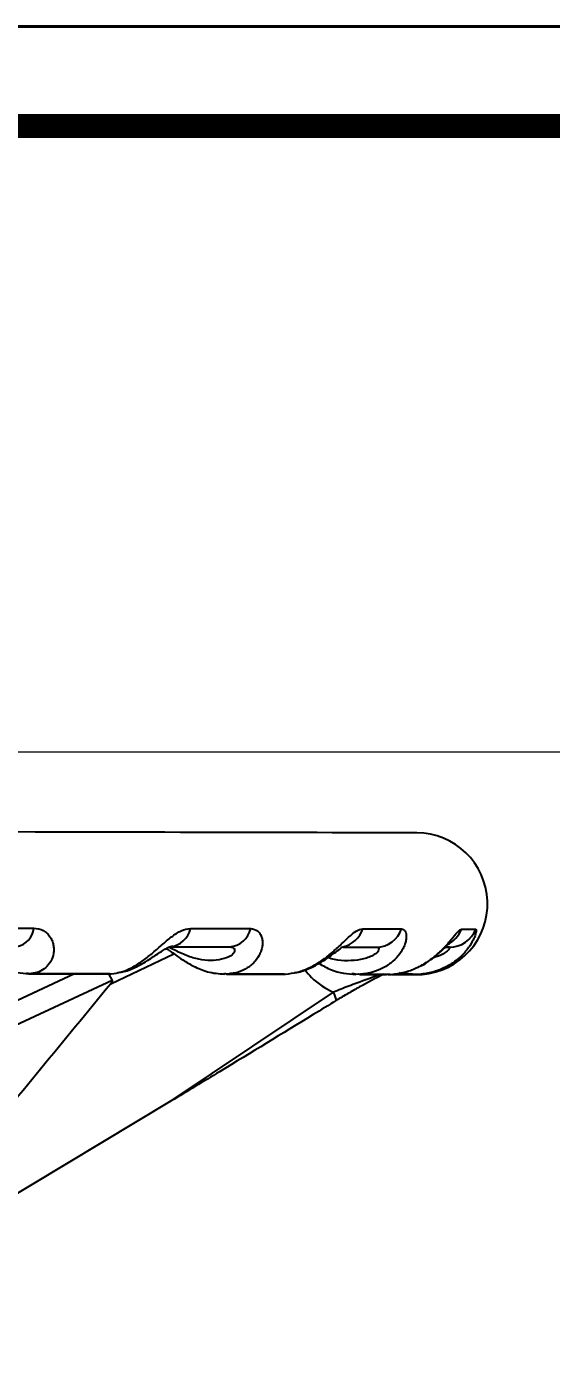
# Model space of a CAD drawing. Header units: millimetres. Extents: x 2642 to 4256, y 821 to 2003.
# Drawn here: x 3153.8 to 3227.8, y 1816.3 to 2002.6 of the extents above; entities that cross this region are included whole.
import ezdxf

# ---------------------------------------------------------------- set-up
doc = ezdxf.new("R2010")
doc.units = ezdxf.units.MM
doc.layers.add('AM_5', color=3, linetype='Continuous', lineweight=25)
doc.layers.add('粗实线', color=7, linetype='Continuous', lineweight=40)
doc.styles.add('SLDTEXTSTYLE1', font='txt.shx', dxfattribs={"width": 0.7, "bigfont": 'gbcbig.shx'})
doc.dimstyles.new('SLDDIMSTYLE12$0', dxfattribs={"dimtxt": 12, "dimasz": 10, "dimexe": 0, "dimexo": 0.0625, "dimgap": 0.875, "dimtad": 1, "dimdec": 1, "dimlfac": 1.8, "dimrnd": 1e-09, "dimzin": 12, "dimdsep": 46, "dimtxsty": 'SLDTEXTSTYLE1', "dimcen": 0.09, "dimdle": 8.16, "dimclrd": 3, "dimclre": 3, "dimadec": 0, "dimazin": 3, "dimtfac": 1, "dimtdec": 1, "dimtofl": 0, "dimtmove": 0, "dimatfit": 3, "dimfxl": 0, "dimfrac": 2, "dimtolj": 1, "dimlwd": 5, "dimlwe": 5, "dimarcsym": 0})

# ---------------------------------------------------------------- blocks, each defined once
blk = doc.blocks.new('*D11')
at = {"layer": 'AM_5', "color": 3, "lineweight": 5, "transparency": 16777216}
blk.add_line((3063.35, 1900.21), (3247.24, 1900.21), dxfattribs=at)
at = {"layer": 'AM_5', "color": 3, "linetype": 'Continuous', "lineweight": 5, "transparency": 16777216}
for p, q in [((3247.24, 1890.21), (3247.24, 1611.47)), ((3110.42, 1601.47), (3247.24, 1601.47))]:
    blk.add_line(p, q, dxfattribs=at)
at = {"layer": 'AM_5', "color": 3, "transparency": 16777216}
for points in [[(3245.58, 1890.21), (3248.91, 1890.21), (3247.24, 1900.21)], [(3245.58, 1611.47), (3248.91, 1611.47), (3247.24, 1601.47)]]:
    blk.add_solid(points, dxfattribs=at)
at = {"layer": 'Defpoints', "color": 0, "transparency": 16777216}
for p in [(3063.29, 1900.21), (3110.35, 1601.47), (3247.24, 1601.47)]:
    blk.add_point(p, dxfattribs=at)
at = {"layer": 'AM_5', "color": 0, "transparency": 16777216, "insert": (3240.37, 1750.84), "char_height": 12, "attachment_point": 5, "rotation": 90, "style": 'SLDTEXTSTYLE1'}
blk.add_mtext('\\A1;350', dxfattribs=at)
blk = doc.blocks.new('图框2')
blk.add_line((23795.37, 7810.82), (22181, 7810.82))
at = {"const_width": 3.38}
blk.add_lwpolyline([(23781.31, 7796.75), (22251.31, 7796.75), (22251.31, 6643.63), (23781.31, 6643.63)], close=True, dxfattribs=at)

msp = doc.modelspace()

# ---------------------------------------------------------------- linework, layer by layer
at = {"color": 7, "linetype": 'Continuous', "lineweight": 25}
for p, q in [((3174.044, 1872.72), (3182.381, 1872.703)), ((3198.455, 1872.668), (3203.174, 1872.658)), ((3212.826, 1872.638), (3213.421, 1872.637)), ((3213.421, 1872.637), (3212.826, 1872.638)), ((3165.647, 1867.484), (3174.567, 1871.721)), ((3160.553, 1868.899), (3139.714, 1859.19)), ((3153.775, 1868.984), (3154.413, 1868.912)), ((3154.267, 1868.903), (3153.775, 1868.984)), ((3165.349, 1868.89), (3165.831, 1867.953)), ((3182.011, 1868.847), (3181.563, 1868.898)), ((3181.702, 1868.924), (3182.189, 1868.857)), ((3182.011, 1868.846), (3181.702, 1868.924)), ((3199.986, 1868.876), (3199.679, 1868.905)), ((3200.164, 1868.86), (3199.986, 1868.876)), ((3200.692, 1868.811), (3200.164, 1868.86)), ((3200.576, 1868.884), (3200.882, 1868.823)), ((3200.692, 1868.811), (3200.576, 1868.884)), ((3206.639, 1869.05), (3208.427, 1868.783)), ((3208.771, 1868.782), (3207.152, 1868.918)), ((3207.472, 1868.87), (3207.998, 1868.869)), ((3209.021, 1868.8), (3209.089, 1868.866)), ((3209.089, 1868.866), (3209.204, 1868.812)), ((3165.831, 1867.953), (3141.726, 1856.719)), ((3208.183, 1868.807), (3208.268, 1868.807)), ((3174.198, 1850.948), (3197.05, 1866.282)), ((3174.198, 1850.948), (3130.219, 1824.523))]:
    msp.add_line(p, q, dxfattribs=at)
at = {"color": 7, "linetype": 'Continuous', "lineweight": 25, "flags": 128}
for points in [[(3208.814, 1888.782), (3208.625, 1888.783), (3208.06, 1888.784), (3207.12, 1888.786), (3205.807, 1888.789), (3204.124, 1888.792), (3202.075, 1888.797), (3199.665, 1888.802), (3196.9, 1888.808), (3193.785, 1888.815), (3190.329, 1888.822), (3186.54, 1888.83), (3182.426, 1888.839), (3177.997, 1888.849), (3173.263, 1888.859), (3168.236, 1888.87), (3162.928, 1888.881), (3157.35, 1888.893), (3151.517, 1888.905), (3145.441, 1888.918), (3139.137, 1888.932), (3138.75, 1888.933)], [(3208.814, 1888.782), (3208.638, 1888.783), (3208.109, 1888.784), (3207.23, 1888.785), (3206.002, 1888.788), (3204.427, 1888.791), (3202.51, 1888.795), (3200.254, 1888.8), (3197.664, 1888.806), (3194.747, 1888.812), (3191.508, 1888.819), (3187.954, 1888.826), (3184.094, 1888.835), (3179.936, 1888.843), (3175.488, 1888.853), (3170.762, 1888.863), (3165.766, 1888.874), (3160.513, 1888.885), (3155.014, 1888.897), (3149.28, 1888.909)], [(3143.8, 1875.361), (3145.211, 1875.358), (3146.613, 1875.355), (3148.005, 1875.352), (3149.386, 1875.349), (3150.757, 1875.346), (3152.118, 1875.343), (3153.469, 1875.341), (3154.808, 1875.338)], [(3176.879, 1875.291), (3177.992, 1875.288), (3179.091, 1875.286), (3180.177, 1875.284), (3181.249, 1875.281), (3182.309, 1875.279), (3183.354, 1875.277), (3184.386, 1875.275), (3185.404, 1875.272)], [(3201.205, 1875.239), (3201.943, 1875.237), (3202.665, 1875.236), (3203.371, 1875.234), (3204.062, 1875.233), (3204.737, 1875.231), (3205.395, 1875.23), (3206.038, 1875.229), (3206.665, 1875.227)], [(3215.12, 1875.209), (3215.433, 1875.209), (3215.728, 1875.208), (3216.007, 1875.207), (3216.268, 1875.207), (3216.513, 1875.206), (3216.74, 1875.206), (3216.95, 1875.205), (3217.143, 1875.205)], [(3154.06, 1868.899), (3154.716, 1868.897), (3155.369, 1868.896), (3156.019, 1868.894), (3156.665, 1868.893), (3157.309, 1868.892), (3157.949, 1868.89), (3158.586, 1868.889), (3159.219, 1868.888)], [(3159.219, 1868.888), (3159.999, 1868.886), (3160.774, 1868.884), (3161.544, 1868.883), (3162.309, 1868.881), (3163.068, 1868.879), (3163.823, 1868.878), (3164.572, 1868.876), (3165.316, 1868.875)], [(3181.984, 1868.839), (3182.761, 1868.837), (3183.82, 1868.835), (3184.859, 1868.833), (3185.877, 1868.831), (3186.874, 1868.829), (3187.852, 1868.827), (3188.808, 1868.825), (3189.743, 1868.823)], [(3200.816, 1868.799), (3200.843, 1868.799), (3201.439, 1868.798), (3202.013, 1868.796), (3202.564, 1868.795), (3203.092, 1868.794), (3203.597, 1868.793), (3204.079, 1868.792), (3204.537, 1868.791)], [(3205.365, 1868.79), (3205.787, 1868.789), (3206.697, 1868.787), (3207.443, 1868.785), (3208.023, 1868.784), (3208.439, 1868.783), (3208.459, 1868.783)], [(3208.42, 1868.783), (3208.502, 1868.783), (3208.573, 1868.783), (3208.634, 1868.783), (3208.683, 1868.782), (3208.722, 1868.782), (3208.749, 1868.782), (3208.766, 1868.782), (3208.771, 1868.782)]]:
    msp.add_lwpolyline(points, dxfattribs=at)
at = {"color": 7, "linetype": 'Continuous', "lineweight": 25}
for centre, radius, start, end in [((3208.793, 1878.782), 10, 274.38231, 89.87751), ((3151.94, 1875.599), 2.88, 280.39224, 354.78917), ((3173.745, 1875.899), 3.193, 275.38119, 349.01323), ((3182.154, 1876.032), 3.338, 273.90363, 346.83852), ((3197.646, 1876.378), 3.737, 281.75509, 342.25437), ((3203.106, 1876.407), 3.75, 271.03871, 341.65604), ((3211.403, 1876.596), 3.968, 294.95163, 339.53502), ((3213.424, 1876.614), 3.978, 269.96866, 339.24884), ((3208.793, 1878.782), 10, 269.87751, 273.21723), ((3193.871, 1864.385), 3.702, 11.90683, 30.83204)]:
    msp.add_arc(centre, radius, start, end, dxfattribs=at)
for points, knots in [([(3154.808, 1875.338), (3155.275, 1875.271), (3155.971, 1875.17), (3156.674, 1874.635), (3157.091, 1874.147), (3157.393, 1873.578), (3157.57, 1872.979), (3157.634, 1872.359), (3157.573, 1871.571), (3157.317, 1870.83), (3156.898, 1870.189), (3156.375, 1869.637), (3155.573, 1869.11), (3154.806, 1868.979), (3154.413, 1868.912)], [0, 0, 0, 0, 0.1244795, 0.1858912, 0.249872, 0.3110952, 0.3752088, 0.436224, 0.5001105, 0.6195221, 0.6833857, 0.7502835, 0.8719702, 1, 1, 1, 1]), ([(3165.715, 1868.889), (3166.196, 1868.958), (3167.132, 1869.092), (3168.605, 1869.723), (3169.813, 1870.469), (3170.765, 1871.181), (3171.458, 1871.742), (3172.144, 1872.331), (3173.072, 1873.146), (3174.216, 1874.127), (3175.6, 1875.086), (3176.453, 1875.222), (3176.879, 1875.291)], [0, 0, 0, 0, 0.1280123, 0.2496484, 0.3801598, 0.4412035, 0.4997139, 0.5635725, 0.6245757, 0.7496418, 0.8750168, 1, 1, 1, 1]), ([(3185.404, 1875.272), (3185.747, 1875.206), (3186.259, 1875.108), (3186.708, 1874.578), (3186.94, 1874.095), (3187.056, 1873.53), (3187.055, 1872.936), (3186.939, 1872.32), (3186.65, 1871.535), (3186.165, 1870.795), (3185.517, 1870.154), (3184.764, 1869.601), (3183.675, 1869.068), (3182.693, 1868.928), (3182.189, 1868.857)], [0, 0, 0, 0, 0.1244747, 0.1859038, 0.2498832, 0.3111024, 0.3751949, 0.4362198, 0.5001014, 0.6195285, 0.6833831, 0.7502623, 0.8718892, 1, 1, 1, 1]), ([(3190.301, 1868.842), (3190.868, 1868.915), (3191.973, 1869.058), (3193.646, 1869.696), (3194.967, 1870.444), (3195.967, 1871.155), (3196.674, 1871.715), (3197.349, 1872.301), (3198.225, 1873.112), (3199.231, 1874.085), (3200.326, 1875.035), (3200.912, 1875.171), (3201.205, 1875.239)], [0, 0, 0, 0, 0.12809559, 0.24966876, 0.38015048, 0.4411948, 0.49971785, 0.5635707, 0.62458364, 0.74964208, 0.87501071, 1, 1, 1, 1]), ([(3206.665, 1875.227), (3206.863, 1875.162), (3207.158, 1875.065), (3207.326, 1874.542), (3207.358, 1874.064), (3207.283, 1873.505), (3207.105, 1872.915), (3206.82, 1872.303), (3206.325, 1871.523), (3205.646, 1870.785), (3204.816, 1870.143), (3203.888, 1869.587), (3202.59, 1869.048), (3201.461, 1868.899), (3200.882, 1868.823)], [0, 0, 0, 0, 0.124469, 0.1859179, 0.249896, 0.31111, 0.3751779, 0.4362152, 0.5000928, 0.6195356, 0.6833787, 0.7502352, 0.8717997, 1, 1, 1, 1]), ([(3205.245, 1868.816), (3205.858, 1868.894), (3207.052, 1869.046), (3208.803, 1869.693), (3210.143, 1870.444), (3211.119, 1871.154), (3211.788, 1871.712), (3212.404, 1872.295), (3213.166, 1873.102), (3213.963, 1874.067), (3214.697, 1875.007), (3214.979, 1875.142), (3215.12, 1875.209)], [0, 0, 0, 0, 0.1281848, 0.2496943, 0.3801403, 0.4411842, 0.4997204, 0.5635686, 0.6245937, 0.7496429, 0.875004, 1, 1, 1, 1]), ([(3217.143, 1875.205), (3217.183, 1875.139), (3217.262, 1875.006), (3217.037, 1874.23), (3216.696, 1873.504), (3216.354, 1872.918), (3215.921, 1872.311), (3215.254, 1871.534), (3214.43, 1870.798), (3213.475, 1870.156), (3212.436, 1869.597), (3211.018, 1869.052), (3209.82, 1868.893), (3209.204, 1868.812)], [0, 0, 0, 0, 0.1245156, 0.2495944, 0.3108279, 0.374896, 0.4359736, 0.4998758, 0.6193832, 0.6832396, 0.7500985, 0.8716543, 1, 1, 1, 1]), ([(3145.227, 1872.782), (3145.327, 1872.774), (3145.517, 1872.758), (3145.945, 1872.611), (3146.465, 1872.355), (3147.174, 1871.927), (3147.992, 1871.368), (3149.304, 1870.474), (3150.764, 1869.633), (3152.533, 1869.011), (3153.551, 1868.938), (3154.093, 1868.898)], [0, 0, 0, 0, 0.0777037, 0.1483677, 0.214032, 0.2764184, 0.3843681, 0.4692883, 0.6935309, 0.8367965, 1, 1, 1, 1]), ([(3166.717, 1869.083), (3166.994, 1869.113), (3167.853, 1869.207), (3169.418, 1869.904), (3170.91, 1870.786), (3172.146, 1871.628), (3172.898, 1872.134), (3173.517, 1872.496), (3173.943, 1872.696), (3174.283, 1872.792), (3174.403, 1872.77), (3174.465, 1872.758)], [0, 0, 0, 0, 0.0899247, 0.2789122, 0.5096722, 0.5968017, 0.7160872, 0.7813852, 0.8495991, 0.9218501, 1, 1, 1, 1]), ([(3182.381, 1872.703), (3182.566, 1872.679), (3182.938, 1872.63), (3183.177, 1872.271), (3183.052, 1871.83), (3182.473, 1871.301), (3181.329, 1870.879), (3179.77, 1870.724), (3178.105, 1870.883), (3176.642, 1871.31), (3175.443, 1871.853), (3174.582, 1872.282), (3174.028, 1872.568), (3173.796, 1872.608), (3173.782, 1872.61)], [0, 0, 0, 0, 0.066471, 0.1330822, 0.1964075, 0.2656904, 0.3982655, 0.5312595, 0.6642517, 0.7969668, 0.863312, 0.929517, 0.9957353, 1, 1, 1, 1]), ([(3191.589, 1869.065), (3191.765, 1869.084), (3192.573, 1869.171), (3194.141, 1869.838), (3195.743, 1870.754), (3197.018, 1871.676), (3197.727, 1872.221), (3198.201, 1872.574), (3198.44, 1872.737), (3198.452, 1872.747), (3198.458, 1872.752)], [0, 0, 0, 0, 0.0570143, 0.2628766, 0.5254855, 0.6283987, 0.7703269, 0.848121, 0.9294361, 1, 1, 1, 1]), ([(3203.174, 1872.658), (3203.283, 1872.634), (3203.501, 1872.587), (3203.498, 1872.228), (3203.147, 1871.787), (3202.313, 1871.26), (3200.911, 1870.834), (3199.097, 1870.695), (3197.529, 1870.779), (3196.596, 1871.064), (3196.288, 1871.158)], [0, 0, 0, 0, 0.0910879, 0.1823679, 0.2691451, 0.3640862, 0.5457592, 0.7280061, 0.9102507, 1, 1, 1, 1]), ([(3208.87, 1869.79), (3208.97, 1869.826), (3209.687, 1870.083), (3210.759, 1870.829), (3211.961, 1871.778), (3212.698, 1872.495), (3213, 1872.822), (3213.1, 1872.943), (3213.072, 1872.948), (3213.065, 1872.95)], [0, 0, 0, 0, 0.04742638, 0.33805218, 0.580682, 0.7823519, 0.87500407, 0.96508418, 1, 1, 1, 1]), ([(3213.421, 1872.637), (3213.446, 1872.613), (3213.495, 1872.566), (3213.252, 1872.206), (3212.696, 1871.772), (3211.973, 1871.371), (3211.383, 1871.229), (3211.117, 1871.164)], [0, 0, 0, 0, 0.2059324, 0.4122991, 0.608486, 0.8231296, 1, 1, 1, 1]), ([(3173.482, 1872.468), (3173.499, 1872.458), (3173.633, 1872.376), (3174.091, 1872.065), (3174.847, 1871.519), (3175.94, 1870.753), (3177.44, 1869.869), (3179.423, 1869.035), (3180.904, 1868.909), (3181.708, 1868.84)], [0, 0, 0, 0, 0.011447, 0.0948112, 0.1948902, 0.3296954, 0.5082648, 0.7331009, 1, 1, 1, 1]), ([(3165.547, 1868.88), (3163.735, 1868.883), (3160.107, 1868.891), (3156.215, 1868.899), (3154.267, 1868.903)], [0, 0, 0, 0, 0.499408, 1, 1, 1, 1]), ([(3154.413, 1868.912), (3156.361, 1868.908), (3160.261, 1868.9), (3163.896, 1868.893), (3165.715, 1868.889)], [0, 0, 0, 0, 0.4994067, 1, 1, 1, 1]), ([(3190.111, 1868.831), (3188.844, 1868.833), (3186.308, 1868.838), (3183.445, 1868.844), (3182.011, 1868.847)], [0, 0, 0, 0, 0.4994071, 1, 1, 1, 1]), ([(3182.189, 1868.857), (3183.622, 1868.854), (3186.489, 1868.849), (3189.03, 1868.844), (3190.301, 1868.842)], [0, 0, 0, 0, 0.4994057, 1, 1, 1, 1]), ([(3193.058, 1869.473), (3193.35, 1869.09), (3194.417, 1867.687), (3195.942, 1866.873), (3197.05, 1866.282)], [0, 0, 0, 0, 0.2731725, 1, 1, 1, 1]), ([(3194.994, 1870.393), (3195.574, 1870.042), (3197.175, 1869.073), (3199.047, 1868.906), (3200.24, 1868.8)], [0, 0, 0, 0, 0.3626362, 1, 1, 1, 1]), ([(3204.132, 1868.82), (3203.005, 1868.234), (3201.323, 1867.36), (3199.073, 1866.1), (3198.025, 1865.469), (3197.493, 1865.149)], [0, 0, 0, 0, 0.49999808, 0.74615361, 1, 1, 1, 1]), ([(3205.052, 1868.804), (3204.418, 1868.805), (3203.148, 1868.807), (3201.511, 1868.81), (3200.692, 1868.811)], [0, 0, 0, 0, 0.4994059, 1, 1, 1, 1]), ([(3200.882, 1868.823), (3201.7, 1868.822), (3203.339, 1868.819), (3204.609, 1868.817), (3205.245, 1868.816)], [0, 0, 0, 0, 0.4994045, 1, 1, 1, 1]), ([(3209.021, 1868.8), (3208.1, 1868.753), (3207.171, 1868.706), (3206.319, 1869.013), (3206.312, 1869.016)], [0, 0, 0, 0, 0.99151689, 1, 1, 1, 1]), ([(3209.204, 1868.812), (3209.426, 1868.812), (3209.662, 1868.812), (3209.567, 1868.813), (3209.561, 1868.813)], [0, 0, 0, 0, 0.9381848, 1, 1, 1, 1]), ([(3165.647, 1867.484), (3159.053, 1859.446), (3147.278, 1845.093), (3135.432, 1830.808), (3130.219, 1824.523)], [0, 0, 0, 0, 0.5600004, 1, 1, 1, 1]), ([(3165.831, 1867.953), (3165.837, 1867.934), (3165.851, 1867.888), (3165.837, 1867.79), (3165.774, 1867.648), (3165.695, 1867.547), (3165.647, 1867.484)], [0, 0, 0, 0, 0.1147934, 0.2642503, 0.5426543, 1, 1, 1, 1]), ([(3203.697, 1868.797), (3202.589, 1868.387), (3200.725, 1867.698), (3198.476, 1866.876), (3197.41, 1866.432), (3197.05, 1866.282)], [0, 0, 0, 0, 0.492155, 0.828466, 1, 1, 1, 1]), ([(3208.433, 1868.806), (3208.598, 1868.805), (3208.842, 1868.805), (3208.938, 1868.804), (3208.97, 1868.804)], [0, 0, 0, 0, 0.67522146, 1, 1, 1, 1]), ([(3209.357, 1868.801), (3209.368, 1868.801), (3209.414, 1868.8), (3209.191, 1868.8), (3209.021, 1868.8)], [0, 0, 0, 0, 0.2371963, 1, 1, 1, 1]), ([(3197.493, 1865.149), (3196.403, 1864.478), (3190.949, 1861.124), (3183.18, 1856.388), (3176.47, 1852.324), (3174.198, 1850.948)], [0, 0, 0, 0, 0.1418804, 0.7094415, 1, 1, 1, 1])]:
    msp.add_open_spline(points, degree=3, knots=knots, dxfattribs=at)

# ---------------------------------------------------------------- block references
at = {"layer": '粗实线', "linetype": 'ByBlock'}
msp.add_blockref('图框2', (-19539.444, -5808.216), dxfattribs=at)

# ---------------------------------------------------------------- dimensions: what is measured, and where the dimension line sits
at = {"layer": 'AM_5'}
dim = msp.add_linear_dim(base=(3247.242, 1601.472), p1=(3063.286, 1900.213), p2=(3110.354, 1601.472), angle=90, text='350', dimstyle='SLDDIMSTYLE12$0', override={"dimlfac": 1, "dimpost": ''}, dxfattribs=at)
dim.commit()
dim.dimension.update_dxf_attribs({"geometry": '*D11', "text_midpoint": (3240.367, 1750.843)})

doc.saveas('drawing.dxf')
